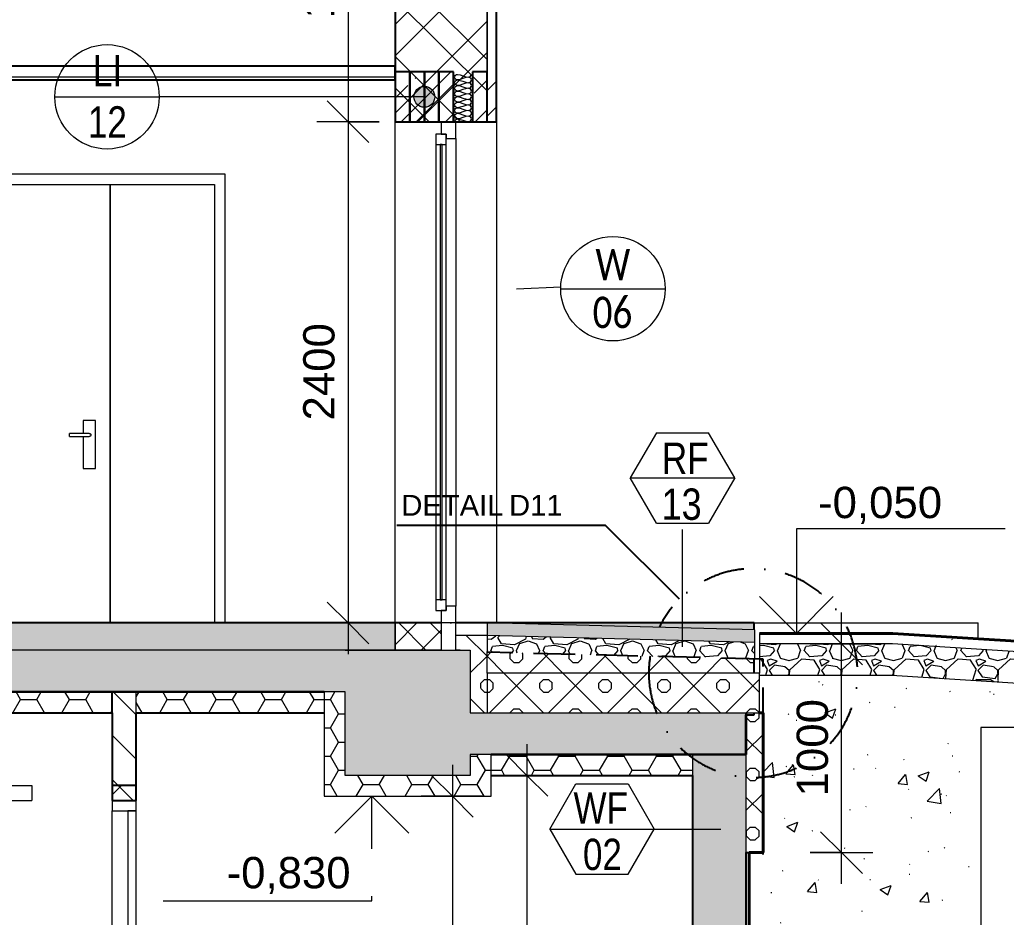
# Model space of a CAD drawing. Header units: millimetres. Extents: x -7743 to 191930, y -8645 to 72638.
# Drawn here: x 20262 to 24987, y -1409 to 2888 of the extents above; entities that cross this region are included whole.
import ezdxf

# ---------------------------------------------------------------- set-up
doc = ezdxf.new("R2010")
doc.units = ezdxf.units.MM
for name, pattern in [('HA_Dash_3mm-S1mm', [300, 200, -100]), ('HA_DashDot_4mm-S1mm', [400, 200, -100, 0, -100]), ('HA_Dot-S4mm', [400, 0, -400])]:
    doc.linetypes.add(name, pattern=pattern)
for name, color, linetype, lineweight in [('A-____-____-DIMS', 9, 'Continuous', 5), ('A-____-____-DIMS-100', 9, 'Continuous', 5), ('A-CLNG-____-MCUT', 9, 'Continuous', 25), ('A-CLNG-____-PATT', 9, 'Continuous', 25), ('A-DETL-____-HDLN', 9, 'HA_Dash_3mm-S1mm', 25), ('A-DETL-____-OTLN', 9, 'Continuous', 25), ('A-DETL-____-THIN', 9, 'Continuous', 9), ('A-DETL-____-WIDE', 9, 'Continuous', 40), ('A-DETL-GENF-OTLN', 9, 'Continuous', 9), ('A-DOOR-____-MCUT', 9, 'Continuous', 9), ('A-DOOR-____-OTLN', 9, 'Continuous', 9), ('A-DOOR-FRAM-MCUT', 9, 'Continuous', 9), ('A-DOOR-FRAM-OTLN', 9, 'Continuous', 9), ('A-FLOR-____-IDEN', 9, 'Continuous', 9), ('A-FLOR-____-MCUT', 9, 'Continuous', 25), ('A-FLOR-____-OTLN', 9, 'Continuous', 9), ('A-FLOR-____-OVHD', 9, 'HA_DashDot_4mm-S1mm', 25), ('A-FLOR-____-PATT', 9, 'Continuous', 25), ('A-FLOR-LEVL-OTLN', 9, 'Continuous', 9), ('A-GENM-____-IDEN', 9, 'Continuous', 9), ('A-GENM-____-MCUT', 9, 'Continuous', 9), ('A-GENM-____-OTLN', 9, 'Continuous', 9), ('A-GLAZ-____-IDEN', 9, 'Continuous', 9), ('A-GLAZ-____-MCUT', 9, 'Continuous', 5), ('A-GLAZ-____-OTLN', 9, 'Continuous', 5), ('A-WALL-____-MCUT', 9, 'Continuous', 25), ('A-WALL-____-OTLN', 9, 'Continuous', 9), ('A-WALL-____-PATT', 9, 'Continuous', 25), ('G-____-____-DIMS', 9, 'Continuous', 5), ('G-____-____-TEXT', 9, 'Continuous', 5), ('I-WALL-____-MCUT', 9, 'Continuous', 25), ('I-WALL-____-OTLN', 9, 'Continuous', 9), ('S-BEAM-____-OTLN', 9, 'Continuous', 9)]:
    doc.layers.add(name, color=color, linetype=linetype, lineweight=lineweight)
doc.styles.add('Arial', font='arial.ttf', dxfattribs={"height": 150})
doc.styles.add('Arial Narrow', font='ARIALN.TTF', dxfattribs={"height": 150})
doc.styles.add('Arial_2', font='arial.ttf', dxfattribs={"height": 100})
doc.styles.add('Arial_3', font='arial.ttf', dxfattribs={"width": 0.8, "height": 150})
doc.styles.add('Calibri', font='calibri.ttf', dxfattribs={"width": 0.8, "height": 150})
doc.dimstyles.new('Inner_Dimensions', dxfattribs={"dimscale": 304.8, "dimtxt": 153.03891, "dimasz": 0.656168, "dimexe": 0.492126, "dimexo": 0.0625, "dimgap": 0.065617, "dimtad": 1, "dimdec": 0, "dimzin": 0, "dimdsep": 46, "dimtxsty": 'Arial', "dimblk1": 'OBLIQUE', "dimblk2": 'OBLIQUE', "dimsah": 1, "dimcen": 0.09, "dimdle": 0.492126, "dimazin": 0, "dimtfac": 1, "dimtdec": 4, "dimtix": 1, "dimtmove": 0, "dimatfit": 3, "dimfxl": 0.492126, "dimfxlon": 1, "dimtvp": 1, "dimtolj": 1, "dimtzin": 0, "dimlwd": 9, "dimlwe": 9, "dimarcsym": 2})
pattern_1 = [(45, (765.94, 1865.4), (-141.4214, 141.4214), []), (0, (991.29, 1931.64), (141.421, 141.421), [25, -257.843]), (45, (1016.29, 1931.64), (-141.4214, 141.4214), [25, -175]), (90, (1033.96, 1949.32), (-141.421, 141.421), [25, -257.843]), (135, (1033.96, 1974.32), (-141.4214, -141.4214), [25, -175]), (0, (991.29, 1992), (141.421, 141.421), [25, -257.843]), (45, (973.6, 1974.32), (-141.4214, 141.4214), [25, -175]), (90, (973.61, 1949.32), (-141.421, 141.421), [25, -257.843]), (135, (991.29, 1931.64), (-141.4214, -141.4214), [25, -175]), (135, (958.79, 1865.4), (-141.4214, -141.4214), [])]
pattern_2 = [(45, (695.23, 1865.4), (-176.7767, 176.7767), []), (45, (765.94, 1865.4), (-176.7767, 176.7767), []), (45, (907.37, 1865.4), (-106.066, 247.4874), [100, -50, 3.353, -46.647])]
pattern_3 = [(0, (695.234, 1865.4), (117.188, 67.658), [78.125, -156.25]), (120, (695.234, 1865.4), (-117.18755, 67.65879), [78.125, -156.25]), (60, (695.234, 1865.4), (0.00045, 135.31679), [0, -156.25, 78.125, 0])]

# ---------------------------------------------------------------- blocks, each defined once
blk = doc.blocks.new('HA_WD_SinglePanel - 875x2400-2168138-ŘEZ A-A OBJEKT A')
at = {"layer": 'A-GLAZ-____-MCUT', "color": 50}
for p, q in [((22280, 2400), (22280, 2340)), ((22350, 2400), (22280, 2400)), ((22350, 2320), (22350, 2400)), ((22305, 2340), (22255, 2340)), ((22255, 2340), (22255, 2290)), ((22280, 2340), (22305, 2340)), ((22305, 2290), (22305, 2340)), ((22305, 2340), (22305, 2320)), ((22305, 2320), (22350, 2320)), ((22255, 2290), (22305, 2290)), ((22285, 2290), (22275, 2290)), ((22275, 2290), (22275, 110)), ((22285, 110), (22285, 2290)), ((22305, 110), (22255, 110)), ((22255, 110), (22255, 60)), ((22275, 110), (22285, 110)), ((22305, 60), (22305, 110)), ((22255, 60), (22305, 60)), ((22280, 60), (22280, 0)), ((22305, 60), (22280, 60)), ((22350, 80), (22305, 80)), ((22305, 80), (22305, 60)), ((22350, 0), (22350, 80))]:
    blk.add_line(p, q, dxfattribs=at)
at = {"layer": 'A-GLAZ-____-OTLN', "color": 50}
for p, q in [((22350, 2320), (22350, 80)), ((22255, 2290), (22255, 110)), ((22305, 110), (22305, 2290))]:
    blk.add_line(p, q, dxfattribs=at)
blk = doc.blocks.new('HA_DR_Double_Swing_Solid_FrameButt - In_OBJ_1500x2100_1000-2125295-ŘEZ A-A OBJEKT A')
at = {"layer": 'A-DOOR-____-OTLN', "color": 250}
for p, q in [((20695, 0), (20695, 2100)), ((20695, 2100), (20695, 0)), ((20625, 970), (20565, 970)), ((20565, 970), (20565, 907.2)), ((20625, 740), (20625, 970)), ((20595, 907.5), (20500, 907.5)), ((20500, 900), (20500, 907.5)), ((20500, 892.5), (20500, 900)), ((20500, 892.5), (20595, 892.5)), ((20565, 892.8), (20565, 740)), ((20565, 740), (20625, 740))]:
    blk.add_line(p, q, dxfattribs=at)
for points, knots in [([(20595, 907.5), (20595.2, 907.5), (20595.5, 907.5), (20596, 907.4), (20596.5, 907.4), (20596.9, 907.2), (20597.4, 907.1), (20597.9, 906.9), (20598.3, 906.7), (20598.8, 906.5), (20599.2, 906.2), (20599.7, 905.9), (20600.2, 905.4), (20600.6, 904.9), (20601.1, 904.4), (20601.5, 903.8), (20601.9, 902.9), (20602.4, 901.6), (20602.5, 900.7), (20602.5, 900)], [0.5, 0.5, 0.5, 0.5, 0.5208333, 0.5416667, 0.5625, 0.5833333, 0.6041667, 0.625, 0.6458333, 0.6666667, 0.6875, 0.7083333, 0.75, 0.7708333, 0.7916667, 0.8333333, 0.875, 0.9166667, 1, 1, 1, 1]), ([(20602.5, 900), (20602.5, 899.3), (20602.4, 898.4), (20601.9, 897.1), (20601.5, 896.2), (20601.1, 895.6), (20600.6, 895.1), (20600.2, 894.6), (20599.6, 894), (20598.9, 893.6), (20598.3, 893.3), (20597.9, 893.1), (20597.4, 892.9), (20596.9, 892.8), (20596.5, 892.6), (20596, 892.6), (20595.5, 892.5), (20595.2, 892.5), (20595, 892.5)], [0, 0, 0, 0, 0.0833333, 0.125, 0.1666667, 0.2083333, 0.2291667, 0.25, 0.2916667, 0.3333333, 0.3541667, 0.375, 0.3958333, 0.4166667, 0.4375, 0.4583333, 0.4791667, 0.5, 0.5, 0.5, 0.5])]:
    blk.add_open_spline(points, degree=3, knots=knots, dxfattribs=at)
at = {"layer": 'A-DOOR-FRAM-OTLN', "color": 250}
for p, q in [((19695, 2100), (19695, 0)), ((19695, 2100), (21195, 2100)), ((21195, 2100), (21195, 0))]:
    blk.add_line(p, q, dxfattribs=at)
blk = doc.blocks.new('TB_Porotherm KP7_1250mm - TB_Porotherm KP7_1250mm-V15-ŘEZ A-A OBJEKT A')
at = {"layer": 'A-GENM-____-OTLN', "lineweight": 5}
h = blk.add_hatch(dxfattribs=at)
h.set_pattern_fill('FP_8', color=256, style=0, pattern_type=2)
h.set_pattern_definition(pattern_2)
h.paths.add_polyline_path([(22130, 2400), (22130, 2638), (22060, 2638), (22060, 2400)])
at = {"layer": 'A-GENM-____-MCUT', "color": 10, "lineweight": 25}
for p, q in [((22130, 2638), (22060, 2638)), ((22060, 2638), (22060, 2400)), ((22130, 2400), (22130, 2638)), ((22060, 2400), (22130, 2400))]:
    blk.add_line(p, q, dxfattribs=at)
blk = doc.blocks.new('TB_Porotherm KP7_1250mm - TB_Porotherm KP7_1250mm-V16-ŘEZ A-A OBJEKT A')
at = {"layer": 'A-GENM-____-OTLN', "lineweight": 5}
h = blk.add_hatch(dxfattribs=at)
h.set_pattern_fill('FP_8', color=256, style=0, pattern_type=2)
h.set_pattern_definition(pattern_2)
h.paths.add_polyline_path([(22200, 2400), (22200, 2638), (22130, 2638), (22130, 2400)])
at = {"layer": 'A-GENM-____-MCUT', "color": 10, "lineweight": 25}
for p, q in [((22200, 2638), (22130, 2638)), ((22130, 2638), (22130, 2400)), ((22200, 2400), (22200, 2638)), ((22130, 2400), (22200, 2400))]:
    blk.add_line(p, q, dxfattribs=at)
blk = doc.blocks.new('TB_Porotherm KP7_1250mm - TB_Porotherm KP7_1250mm-V17-ŘEZ A-A OBJEKT A')
at = {"layer": 'A-GENM-____-OTLN', "lineweight": 5}
h = blk.add_hatch(dxfattribs=at)
h.set_pattern_fill('FP_8', color=256, style=0, pattern_type=2)
h.set_pattern_definition(pattern_2)
h.paths.add_polyline_path([(22270, 2400), (22270, 2638), (22200, 2638), (22200, 2400)])
at = {"layer": 'A-GENM-____-MCUT', "color": 10, "lineweight": 25}
for p, q in [((22270, 2638), (22200, 2638)), ((22200, 2638), (22200, 2400)), ((22270, 2400), (22270, 2638)), ((22200, 2400), (22270, 2400))]:
    blk.add_line(p, q, dxfattribs=at)
blk = doc.blocks.new('TB_Porotherm KP7_1250mm - TB_Porotherm KP7_1250mm-V18-ŘEZ A-A OBJEKT A')
at = {"layer": 'A-GENM-____-OTLN', "lineweight": 5}
h = blk.add_hatch(dxfattribs=at)
h.set_pattern_fill('FP_8', color=256, style=0, pattern_type=2)
h.set_pattern_definition(pattern_2)
h.paths.add_polyline_path([(22340, 2400), (22340, 2638), (22270, 2638), (22270, 2400)])
at = {"layer": 'A-GENM-____-MCUT', "color": 10, "lineweight": 25}
for p, q in [((22340, 2638), (22270, 2638)), ((22270, 2638), (22270, 2400)), ((22340, 2400), (22340, 2638)), ((22270, 2400), (22340, 2400))]:
    blk.add_line(p, q, dxfattribs=at)
blk = doc.blocks.new('TB_Porotherm KP7_1250mm - TB_Porotherm KP7_1250mm-V19-ŘEZ A-A OBJEKT A')
at = {"layer": 'A-GENM-____-OTLN', "lineweight": 5}
h = blk.add_hatch(dxfattribs=at)
h.set_pattern_fill('FP_8', color=256, style=0, pattern_type=2)
h.set_pattern_definition(pattern_2)
h.paths.add_polyline_path([(22500, 2400), (22500, 2638), (22430, 2638), (22430, 2400)])
at = {"layer": 'A-GENM-____-MCUT', "color": 10, "lineweight": 25}
for p, q in [((22500, 2638), (22430, 2638)), ((22430, 2638), (22430, 2400)), ((22500, 2400), (22500, 2638)), ((22430, 2400), (22500, 2400))]:
    blk.add_line(p, q, dxfattribs=at)
blk = doc.blocks.new('185-01_OBJEKT A_Central_rvt-1-ŘEZ A-A OBJEKT A')
at = {"layer": 'A-FLOR-____-PATT', "lineweight": 5}
h = blk.add_hatch(color=7, dxfattribs=at)
h.paths.add_polyline_path([(10852.5, -130), (22060, -130), (22060, 0), (3625, 0), (3625, -130), (9758.7, -130)])
h.paths.add_polyline_path([(1250, -130), (3510, -130), (3510, 0), (1250, 0), (1250, -49.9)])
h.paths.add_polyline_path([(1135, -130), (1135, 0), (100, 0), (100, -130), (1008, -130)])
blk.add_hatch(color=7, dxfattribs=at).paths.add_polyline_path([(23779.7, -32.9), (23779.7, 0), (22500.8, 0), (22884.8, -9.9)])
at = {"layer": 'A-FLOR-____-PATT', "lineweight": 9}
for points in [[(13040.2, -330), (21820, -330), (21820, -130), (-260, -130), (-260, -330), (11946.4, -330)], [(22420, -630), (23739.7, -630), (23739.7, -430), (22420, -430)]]:
    blk.add_hatch(color=254, dxfattribs=at).paths.add_polyline_path(points)
at = {"layer": 'A-FLOR-____-PATT', "lineweight": 5}
h = blk.add_hatch(dxfattribs=at)
h.set_pattern_fill('FP_2', color=50, style=0, pattern_type=2)
h.set_pattern_definition(pattern_1)
h.paths.add_polyline_path([(22884.8, -240), (23779.7, -240), (23779.7, -172.9), (22500, -140), (22500, -240)])
h = blk.add_hatch(dxfattribs=at)
h.set_pattern_fill('FP_2', color=50, style=0, pattern_type=2)
h.set_pattern_definition(pattern_1)
h.paths.add_polyline_path([(23779.7, -440), (23779.7, -430), (23739.7, -430), (23739.7, -440)])
at = {"layer": 'A-WALL-____-PATT', "lineweight": 5}
h = blk.add_hatch(dxfattribs=at)
h.set_pattern_fill('FP_6', color=50, style=0, pattern_type=2)
h.set_pattern_definition([(45, (695.23, 1865.4), (-251.447, 251.447), []), (45, (695.23, 2246.4), (-251.447, 251.447), [])])
h.paths.add_polyline_path([(22545, 2400), (22545, 3820), (22500, 3820), (22500, 2400)])
h.paths.add_polyline_path([(22545, 6600), (22545, 6800), (22500, 6800), (22500, 6600)])
h = blk.add_hatch(dxfattribs=at)
h.set_pattern_fill('FP_3', color=50, style=0, pattern_type=2)
h.set_pattern_definition([(45, (695.23, 1865.4), (-212.132, 212.132), []), (45, (845.23, 1865.4), (-212.132, 212.132), []), (315, (695.23, 1865.4), (212.132, 212.132), []), (315, (845.23, 1865.4), (212.132, 212.132), [])])
h.paths.add_polyline_path([(22280, -130), (22280, 0), (22060, 0), (22060, -130)])
h.paths.add_polyline_path([(22420, -60), (22500, -60), (22500, 0), (22350, 0), (22350, -60), (22401.3, -60)])
h.paths.add_polyline_path([(22500, 2400), (22500, 3850), (22060, 3850), (22060, 2400)])
at = {"layer": 'S-BEAM-____-OTLN', "lineweight": 5}
blk.add_hatch(color=256, dxfattribs=at).paths.add_polyline_path([(21820, -730), (22420, -730), (22420, -130), (21820, -130), (21820, -730)])
at = {"layer": 'A-CLNG-____-MCUT', "color": 10}
for p, q in [((22060, 2666.5), (8225, 2666.5)), ((22060, 2600), (22060, 2666.5)), ((8225, 2600), (22060, 2600))]:
    blk.add_line(p, q, dxfattribs=at)
at = {"layer": 'A-CLNG-____-MCUT', "color": 250, "lineweight": 9}
blk.add_line((22060, 2612.5), (8225, 2612.5), dxfattribs=at)
at = {"layer": 'A-FLOR-____-MCUT', "color": 10}
for p, q in [((22060, 0), (3625, 0)), ((23779.7, 0), (22500.8, 0)), ((23779.7, -32.9), (23779.7, 0)), ((23779.7, -240), (23779.7, -172.9)), ((-260, -330), (21720, -330)), ((23739.7, -630), (23739.7, -440)), ((23739.7, -440), (23779.7, -440)), ((23779.7, -440), (23779.7, -430)), ((22520, -630), (23739.7, -630))]:
    blk.add_line(p, q, dxfattribs=at)
at = {"layer": 'A-FLOR-____-MCUT', "color": 250, "lineweight": 9}
for p, q in [((22060, -130), (22060, 0)), ((21820, -130), (3625, -130)), ((23739.7, -440), (23739.7, -430)), ((23739.7, -430), (23739.7, -440))]:
    blk.add_line(p, q, dxfattribs=at)
at = {"layer": 'A-FLOR-____-OTLN', "color": 250}
for p, q in [((23779.7, 0), (24852.7, 0)), ((24852.7, -75.7), (24852.7, 0)), ((21820, -130), (22060, -130))]:
    blk.add_line(p, q, dxfattribs=at)
at = {"layer": 'A-WALL-____-MCUT', "color": 10}
for p, q in [((22060, 3850), (22060, 2400)), ((22545, 2400), (22545, 3820)), ((22060, 2400), (22500, 2400)), ((22500, 2400), (22545, 2400)), ((22280, 0), (22060, 0)), ((22500, 0), (22350, 0))]:
    blk.add_line(p, q, dxfattribs=at)
at = {"layer": 'A-WALL-____-MCUT', "color": 250, "lineweight": 9}
for p, q in [((22500, 2400), (22500, 3820)), ((22500, 3820), (22500, 2400)), ((22060, 0), (22060, -130))]:
    blk.add_line(p, q, dxfattribs=at)
at = {"layer": 'A-WALL-____-OTLN', "color": 250}
for p, q in [((22060, 0), (22060, 2400)), ((22545, 2400), (22545, 0)), ((22060, -130), (22280, -130))]:
    blk.add_line(p, q, dxfattribs=at)
at = {"layer": 'I-WALL-____-OTLN', "color": 250}
for p, q in [((19645, 2150), (21245, 2150)), ((21245, 2150), (21245, 0))]:
    blk.add_line(p, q, dxfattribs=at)
at = {"layer": 'S-BEAM-____-OTLN', "color": 250}
for p, q in [((22060, -130), (21820, -130)), ((22280, -130), (22060, -130))]:
    blk.add_line(p, q, dxfattribs=at)
at = {"layer": 'A-DOOR-____-OTLN', "color": 250, "lineweight": 9}
blk.add_blockref('HA_DR_Double_Swing_Solid_FrameButt - In_OBJ_1500x2100_1000-2125295-ŘEZ A-A OBJEKT A', (0, 0), dxfattribs=at)
at = {"layer": 'A-GENM-____-OTLN', "color": 250, "lineweight": 9}
for name in ['TB_Porotherm KP7_1250mm - TB_Porotherm KP7_1250mm-V15-ŘEZ A-A OBJEKT A', 'TB_Porotherm KP7_1250mm - TB_Porotherm KP7_1250mm-V16-ŘEZ A-A OBJEKT A', 'TB_Porotherm KP7_1250mm - TB_Porotherm KP7_1250mm-V17-ŘEZ A-A OBJEKT A', 'TB_Porotherm KP7_1250mm - TB_Porotherm KP7_1250mm-V18-ŘEZ A-A OBJEKT A', 'TB_Porotherm KP7_1250mm - TB_Porotherm KP7_1250mm-V19-ŘEZ A-A OBJEKT A']:
    blk.add_blockref(name, (0, 0), dxfattribs=at)
at = {"layer": 'A-GLAZ-____-OTLN', "color": 250, "lineweight": 9}
blk.add_blockref('HA_WD_SinglePanel - 875x2400-2168138-ŘEZ A-A OBJEKT A', (0, 0), dxfattribs=at)
blk = doc.blocks.new('HA_DR_Single_Swing_Solid - In_900x2100_SKLEP-2273781-ŘEZ A-A OBJEKT A')
at = {"layer": 'A-DOOR-____-MCUT'}
for p, q in [((20820, -900), (20780, -900)), ((20780, -900), (20780, -3000)), ((20820, -3000), (20820, -900)), ((20780, -3000), (20820, -3000))]:
    blk.add_line(p, q, dxfattribs=at)
at = {"layer": 'A-DOOR-FRAM-MCUT'}
for p, q in [((20820, -850), (20705, -850)), ((20705, -850), (20705, -900)), ((20820, -900), (20820, -850)), ((20705, -900), (20820, -900))]:
    blk.add_line(p, q, dxfattribs=at)
at = {"layer": 'A-DOOR-FRAM-OTLN'}
blk.add_line((20705, -3000), (20705, -900), dxfattribs=at)
blk = doc.blocks.new('TB_Porotherm KP11_5_1250mm - TB_Porotherm KP11_5_1250mm-2113159-ŘEZ A-A OBJEKT A')
at = {"layer": 'A-GENM-____-OTLN'}
for p, q in [((19070, -850), (19070, -779)), ((19070, -779), (20320, -779)), ((20320, -779), (20320, -850)), ((19070, -850), (20320, -850))]:
    blk.add_line(p, q, dxfattribs=at)
blk = doc.blocks.new('TB_Porotherm KP11_5_1250mm - TB_Porotherm KP11_5_1250mm-V23-ŘEZ A-A OBJEKT A')
at = {"layer": 'A-GENM-____-OTLN', "lineweight": 5}
h = blk.add_hatch(dxfattribs=at)
h.set_pattern_fill('FP_8', color=256, style=0, pattern_type=2)
h.set_pattern_definition(pattern_2)
h.paths.add_polyline_path([(20820, -850), (20820, -779), (20705, -779), (20705, -850)])
at = {"layer": 'A-GENM-____-MCUT', "lineweight": 25}
for p, q in [((20820, -779), (20705, -779)), ((20705, -779), (20705, -850)), ((20820, -850), (20820, -779)), ((20705, -850), (20820, -850))]:
    blk.add_line(p, q, dxfattribs=at)
blk = doc.blocks.new('DIMBLOCK26-ŘEZ A-A OBJEKT A')
at = {"layer": 'A-____-____-DIMS-100', "lineweight": 9}
for p, q in [((21834.2, 4000), (21834.2, 2400)), ((21834.2, 3850), (21734.2, 3950)), ((21984.2, 3850), (21684.2, 3850)), ((21834.2, 3850), (21934.2, 3750)), ((21834.2, 3850), (21984.2, 3850)), ((21834.2, 2400), (21734.2, 2500)), ((21984.2, 2400), (21684.2, 2400)), ((21834.2, 2400), (21934.2, 2300)), ((21834.2, 2400), (21984.2, 2400))]:
    blk.add_line(p, q, dxfattribs=at)
at = {"layer": 'A-____-____-DIMS-100', "color": 0, "lineweight": 9, "insert": (21619.5, 2894.3), "char_height": 150, "width": 553.765, "attachment_point": 1, "rotation": 90, "line_spacing_factor": 0.941778, "style": 'Arial'}
blk.add_mtext('1450', dxfattribs=at)
blk = doc.blocks.new('_Oblique')
at = {"color": 0, "linetype": 'ByBlock', "lineweight": -2}
blk.add_line((-0.5, -0.5), (0.5, 0.5), dxfattribs=at)
blk = doc.blocks.new('DIMBLOCK27-ŘEZ A-A OBJEKT A')
at = {"layer": 'A-____-____-DIMS-100', "lineweight": 9}
for p, q in [((21834.2, 2400), (21734.2, 2500)), ((21984.2, 2400), (21684.2, 2400)), ((21834.2, 2400), (21834.2, -150)), ((21834.2, 2400), (21934.2, 2300)), ((21834.2, 2400), (21984.2, 2400)), ((21834.2, 0), (21734.2, 100)), ((21834.2, 0), (21934.2, -100)), ((21984.2, 0), (21684.2, 0)), ((21834.2, 0), (21984.2, 0))]:
    blk.add_line(p, q, dxfattribs=at)
at = {"layer": 'A-____-____-DIMS-100', "color": 0, "lineweight": 9, "insert": (21619.5, 969.3), "char_height": 150, "width": 553.765, "attachment_point": 1, "rotation": 90, "line_spacing_factor": 0.941778, "style": 'Arial'}
blk.add_mtext('2400', dxfattribs=at)
blk = doc.blocks.new('Spot Elevations - Default-792506-ŘEZ A-A OBJEKT A')
at = {"layer": 'G-____-____-DIMS', "lineweight": 9}
for p, q in [((1364, 1900), (364, 1900)), ((364, 1900), (364, 1400)), ((187.2, 1576.8), (364, 1400)), ((364, 1400), (540.8, 1576.8))]:
    blk.add_line(p, q, dxfattribs=at)
blk = doc.blocks.new('HA_TAG_WD - Type Mark-1502833-ŘEZ A-A OBJEKT A')
at = {"layer": 'A-GLAZ-____-IDEN'}
blk.add_line((24069.3, 9461.9), (24569.3, 9461.9), dxfattribs=at)
blk.add_circle((24319.3, 9461.9), 250, dxfattribs=at)
blk = doc.blocks.new('DIMBLOCK59-ŘEZ A-A OBJEKT A')
at = {"layer": 'A-____-____-DIMS-100', "lineweight": 9}
for p, q in [((22691, -580), (22691, -3150)), ((22691, -730), (22591, -630)), ((22841, -730), (22541, -730)), ((22691, -730), (22791, -830)), ((22691, -730), (22841, -730)), ((22691, -3000), (22591, -2900)), ((22841, -3000), (22541, -3000)), ((22691, -3000), (22791, -3100)), ((22691, -3000), (22841, -3000))]:
    blk.add_line(p, q, dxfattribs=at)
at = {"layer": 'A-____-____-DIMS-100', "color": 0, "lineweight": 9, "insert": (22476.3, -2095.7), "char_height": 150, "width": 553.765, "attachment_point": 1, "rotation": 90, "line_spacing_factor": 0.941778, "style": 'Arial'}
blk.add_mtext('2270', dxfattribs=at)
blk = doc.blocks.new('DIMBLOCK60-ŘEZ A-A OBJEKT A')
at = {"layer": 'A-____-____-DIMS-100', "lineweight": 9}
for p, q in [((22334.2, -680), (22334.2, -3150)), ((22334.2, -830), (22234.2, -730)), ((22484.2, -830), (22184.2, -830)), ((22334.2, -830), (22434.2, -930)), ((22334.2, -830), (22484.2, -830)), ((22334.2, -3000), (22234.2, -2900)), ((22484.2, -3000), (22184.2, -3000)), ((22334.2, -3000), (22434.2, -3100)), ((22334.2, -3000), (22484.2, -3000))]:
    blk.add_line(p, q, dxfattribs=at)
at = {"layer": 'A-____-____-DIMS-100', "color": 0, "lineweight": 9, "insert": (22119.5, -2145.7), "char_height": 150, "width": 553.765, "attachment_point": 1, "rotation": 90, "line_spacing_factor": 0.941778, "style": 'Arial'}
blk.add_mtext('2170', dxfattribs=at)
blk = doc.blocks.new('DIMBLOCK68-ŘEZ A-A OBJEKT A')
at = {"layer": 'A-____-____-DIMS-100', "lineweight": 9}
for p, q in [((24197.9, -1250), (24197.9, 50)), ((24197.9, -100), (24097.9, 0)), ((24047.9, -100), (24347.9, -100)), ((24197.9, -100), (24047.9, -100)), ((24197.9, -100), (24297.9, -200)), ((24197.9, -1100), (24097.9, -1000)), ((24047.9, -1100), (24347.9, -1100)), ((24197.9, -1100), (24047.9, -1100)), ((24197.9, -1100), (24297.9, -1200))]:
    blk.add_line(p, q, dxfattribs=at)
at = {"layer": 'A-____-____-DIMS-100', "color": 0, "lineweight": 9, "insert": (23983.2, -830.7), "char_height": 150, "width": 553.765, "attachment_point": 1, "rotation": 90, "line_spacing_factor": 0.941778, "style": 'Arial'}
blk.add_mtext('1000', dxfattribs=at)
blk = doc.blocks.new('HA_TAG_GM_Products - Generic-588599-ŘEZ A-A OBJEKT A')
at = {"layer": 'A-GENM-____-IDEN'}
blk.add_line((20920.4, 6719), (21420.4, 6719), dxfattribs=at)
blk.add_circle((21170.4, 6719), 250, dxfattribs=at)
blk = doc.blocks.new('N_Floor Tag - Standard-1821837-ŘEZ A-A OBJEKT A')
at = {"layer": 'A-FLOR-____-IDEN'}
for p, q in [((-4607, 1789.3), (-4732, 1572.8)), ((-4607, 1789.3), (-4357, 1789.3)), ((-4232, 1572.8), (-4357, 1789.3)), ((-4607, 1356.3), (-4732, 1572.8)), ((-4732, 1572.8), (-4232, 1572.8)), ((-4232, 1572.8), (-4357, 1356.3)), ((-4607, 1356.3), (-4357, 1356.3))]:
    blk.add_line(p, q, dxfattribs=at)
at = {"layer": 'A-FLOR-____-IDEN', "lineweight": 5, "insert": (-4580.5, 1741.8), "char_height": 150, "width": 275.781, "attachment_point": 1, "style": 'Arial_3'}
blk.add_mtext('RF', dxfattribs=at)
blk = doc.blocks.new('Spot Elevations - Flipped-794089-ŘEZ A-A OBJEKT A')
at = {"layer": 'G-____-____-DIMS', "lineweight": 9}
for p, q in [((-3048.7, 93.2), (-2871.9, 270)), ((-2871.9, 270), (-2695.2, 93.2)), ((-2871.9, -230), (-2871.9, 270)), ((-1871.9, -230), (-2871.9, -230))]:
    blk.add_line(p, q, dxfattribs=at)

msp = doc.modelspace()

# ---------------------------------------------------------------- hatches: boundary and pattern name
at = {"layer": 'A-CLNG-____-PATT', "lineweight": 5}
h = msp.add_hatch(dxfattribs=at)
h.set_pattern_fill('FP_5', color=256, style=0, pattern_type=2)
h.set_pattern_definition(pattern_3)
h.paths.add_polyline_path([(20697.1, -430), (20705, -430), (20705, -330), (19045, -330), (19045, -430), (19603.3, -430)])
h = msp.add_hatch(dxfattribs=at)
h.set_pattern_fill('FP_5', color=256, style=0, pattern_type=2)
h.set_pattern_definition(pattern_3)
h.paths.add_polyline_path([(21720, -430), (21720, -330), (20820, -330), (20820, -430)])
h = msp.add_hatch(dxfattribs=at)
h.set_pattern_fill('FP_5', color=256, style=0, pattern_type=2)
h.set_pattern_definition(pattern_3)
h.paths.add_polyline_path([(23484.1, -730), (23484.1, -630), (22520, -630), (22520, -730), (22884.8, -730)])
at = {"layer": 'A-DETL-GENF-OTLN'}
msp.add_hatch(color=254, dxfattribs=at).paths.add_polyline_path([(23782.6, -93), (23782.6, -33), (22500, 0), (22500, -60), (23431.7, -84)])
at = {"layer": 'A-DETL-GENF-OTLN', "lineweight": 5}
h = msp.add_hatch(dxfattribs=at)
h.set_pattern_fill('FP_2', color=50, style=0, pattern_type=2)
h.set_pattern_definition(pattern_1)
h.paths.add_polyline_path([(22420, -430), (22500, -430), (22500, -60), (22350, -60), (22350, -130), (22420, -130), (22420, -362.5)])
h = msp.add_hatch(dxfattribs=at)
h.set_pattern_fill('FP_17', color=50, style=0, pattern_type=2)
h.set_pattern_definition([(228.013, (875.234, 2115.4), (-1999.991723, -2250.006964), [33.634, -3329.772]), (184.97, (852.734, 2090.4), (2999.9987265, 250.013264), [57.717, -5713.981]), (132.51, (795.234, 2085.4), (2499.978512, -2750.018915), [40.697, -4029.008]), (267.274, (697.734, 2022.9), (249.972575, 5000.0013946), [52.56, -5203.39]), (292.834, (695.234, 1970.4), (-1250.01776, 2999.992194), [51.539, -5102.343]), (357.274, (715.234, 1922.9), (-5000.0013946, 249.972575), [52.559, -5203.389]), (37.694, (767.734, 1920.4), (-3250.010563, -2499.9862566), [69.507, -6881.212]), (72.255, (822.734, 1962.9), (1750.0316505, 5499.9895804), [65.622, -6496.58]), (121.43, (842.734, 2025.4), (-2000.0245344, 3249.984927), [52.738, -5221.018]), (175.236, (815.234, 2070.4), (2749.998263, -250.016812), [60.208, -2950.191]), (222.397, (755.234, 2075.4), (-3000.0208517, -2749.976908), [77.862, -7708.344]), (138.814, (945.234, 2020.4), (-1749.99793, 1500.002218), [26.575, -2630.961]), (171.469, (925.234, 2037.9), (3249.9975415, -500.013532), [50.559, -5005.378]), (225, (875.23, 2045.4), (3e-14, -250.0004), [35.355, -318.198]), (203.199, (857.734, 2075.4), (1249.996245, 500.009518), [19.039, -1884.904]), (291.801, (840.234, 2067.9), (-249.99442, 750.00167), [26.926, -1319.365]), (30.964, (850.234, 2042.9), (749.99806, 500.00371), [43.732, -1414.006]), (161.565, (887.734, 2065.4), (500.00015, -250.00063), [31.623, -758.947]), (16.39, (695.234, 2067.9), (2499.993595, 750.019613), [44.3, -4385.711]), (70.346, (737.734, 2080.4), (-1000.008731, -2749.997195), [37.165, -3679.352]), (293.199, (887.734, 2115.4), (-500.009518, 1249.996245), [38.079, -1865.864]), (343.61, (902.734, 2080.4), (-2499.994555, 750.019895), [44.3, -4385.711]), (339.444, (695.234, 1912.9), (-1250.000315, 499.998677), [42.72, -2093.281]), (294.775, (735.234, 1897.9), (-1249.993021, 2750.003142), [35.794, -3543.661]), (66.801, (890.234, 1865.4), (500.009518, 1249.996245), [38.079, -1865.865]), (17.354, (905.234, 1900.4), (-3250.000579, -999.998387), [41.908, -4148.856]), (69.444, (767.734, 1865.4), (-499.998677, -1250.000315), [21.36, -2114.641]), (101.31, (875.234, 1865.4), (-250.0012, 1000), [12.748, -1262.007]), (165.964, (872.734, 1877.9), (750.00125, -249.99696), [51.539, -979.237]), (186.009, (822.734, 1890.4), (2500.000134, 250.000353), [47.763, -4728.481]), (303.69, (850.234, 2020.4), (-249.99974, 499.99984), [36.056, -865.332]), (353.157, (870.234, 1990.4), (4249.9978776, -500.0165568), [62.949, -6231.891]), (60.945, (932.734, 1982.9), (-1000.011884, -1749.993018), [25.739, -2548.168]), (90, (945.23, 2005.4), (-250, 250), [15, -235]), (120.256, (817.734, 1897.9), (999.986072, -1750.007847), [34.731, -3438.38]), (48.013, (800.234, 1927.9), (1999.991723, 2250.006964), [67.268, -3296.138]), (0, (845.23, 1977.9), (250, 250), [65, -185]), (325.305, (910.234, 1977.9), (-2500.004958, 1749.993015), [39.528, -3913.318]), (254.055, (942.734, 1955.4), (-249.993163, -1000.00147), [36.4, -1783.627]), (207.646, (932.734, 1920.4), (-4749.9989623, -2500.0013694), [59.266, -5867.369]), (175.426, (880.234, 1892.9), (-3249.9996833, 250.004622), [62.7, -6207.269])])
h.paths.add_polyline_path([(23782.6, -173), (23782.6, -93), (22500, -60), (22500, -140), (23431.7, -164)])
h = msp.add_hatch(dxfattribs=at)
h.set_pattern_fill('FP_9', color=8, style=0, pattern_type=2)
h.set_pattern_definition([(50, (695.23, 1865.4), (537.945, -47.064), [56.25, -618.75]), (355, (695.23, 1865.4), (-104.064, 564.144), [45, -495]), (100.451, (740.06, 1861.5), (433.886, 517.077), [47.805, -525.857]), (46.184, (695.23, 2015.4), (800.43, -124.142), [84.375, -928.125]), (96.636, (761.9, 2005.06), (700.992, 730.593), [71.708, -788.785]), (351.184, (695.2, 2015.4), (701, 730.586), [67.5, -742.5]), (21, (770.23, 1977.9), (447.68, -301.964), [56.25, -618.75]), (326, (770.23, 1977.9), (182.487, 543.863), [45, -495]), (71.451, (807.54, 1952.74), (630.169, 241.893), [47.805, -525.857]), (37.5, (695.23, 1865.4), (9.1199, 249.6704), [3.353, -485.647, 3.353, -499.147, -496.875]), (37.5, (695.23, 1865.4), (9.1199, 249.6704), [-991.5, 3.353, -493.522]), (7.5, (695.23, 1865.4), (197.3022, 295.8088), [3.353, -283.147, 3.353, -474.397, -189.375]), (7.5, (695.23, 1865.4), (197.3022, 295.8088), [-764.25, 3.353, -186.022]), (327.5, (527.98, 1865.4), (400.3668, -16.9162), [3.353, -184.147, 3.353, -581.647, -776.25]), (327.5, (527.98, 1865.4), (400.3668, -16.9162), [-772.5, 3.353, -772.897]), (317.5, (453, 1865.4), (437.3896, 75.0787), [3.353, -240.397, 3.353, -385.147, -551.25]), (317.5, (453, 1865.4), (437.3896, 75.0787), [-632.25, 3.353, -547.897])])
h.paths.add_polyline_path([(24865, -3500), (24865, -500), (25165, -500), (25354.8, -310.2), (25165, -295.7), (24438.2, -250), (23805, -250), (23805, -430), (23822.6, -430), (23822.6, -1100), (23755, -1100), (23755, -3500), (24700, -3500)])
h.paths.add_polyline_path([(25494.3, -170.7), (25540.8, -124.2), (25165, -95.3), (24438.2, -50), (23805, -50), (23805, -100), (24442.9, -100), (25210.1, -148.3)])
h = msp.add_hatch(dxfattribs=at)
h.set_pattern_fill('FP_14', color=50, style=0, pattern_type=2)
h.set_pattern_definition([(228.013, (875.234, 2115.4), (-1999.991723, -2250.006964), [33.634, -3329.772]), (184.97, (852.734, 2090.4), (2999.9987265, 250.013264), [57.717, -5713.981]), (132.51, (795.234, 2085.4), (2499.97845, -2750.020328), [40.697, -4029.008]), (267.274, (697.734, 2022.9), (249.972575, 5000.0013946), [52.559, -5203.389]), (292.834, (695.234, 1970.4), (-1250.018148, 2999.993116), [51.539, -5102.343]), (357.274, (715.234, 1922.9), (-5000.0013946, 249.972575), [52.559, -5203.389]), (37.694, (767.734, 1920.4), (-3250.010563, -2499.9862566), [69.507, -6881.212]), (72.255, (822.734, 1962.9), (1750.0316505, 5499.9895804), [65.622, -6496.58]), (121.43, (842.734, 2025.4), (-2000.0245344, 3249.984927), [52.738, -5221.018]), (175.236, (815.234, 2070.4), (2749.998263, -250.016812), [60.208, -2950.191]), (222.397, (755.234, 2075.4), (-3000.0208517, -2749.976908), [77.862, -7708.344]), (138.814, (945.234, 2020.4), (-1749.99793, 1500.002218), [26.575, -2630.961]), (171.469, (925.234, 2037.9), (3249.9975415, -500.0135323), [50.559, -5005.378]), (225, (875.23, 2045.4), (3e-14, -250.0004), [35.355, -318.198]), (203.199, (857.734, 2075.4), (1249.99664, 500.0086), [19.039, -1884.904]), (291.801, (840.234, 2067.9), (-249.99442, 750.001674), [26.926, -1319.365]), (30.964, (850.234, 2042.9), (749.9972, 500.003196), [43.732, -1414.006]), (161.565, (887.734, 2065.4), (499.9992, -250.00032), [31.623, -758.947]), (16.389, (695.234, 2067.9), (2500.007645, 749.976262), [44.3, -4385.711]), (70.346, (737.734, 2080.4), (-1000.008731, -2749.997195), [37.165, -3679.352]), (293.199, (887.734, 2115.4), (-500.0086, 1249.99664), [38.079, -1865.864]), (343.61, (902.734, 2080.4), (-2499.994555, 750.019895), [44.3, -4385.711]), (339.444, (695.234, 1912.9), (-1250.000315, 499.998677), [42.72, -2093.281]), (294.775, (735.234, 1897.9), (-1249.993021, 2750.003142), [35.794, -3543.661]), (66.801, (890.234, 1865.4), (500.009518, 1249.996245), [38.079, -1865.864]), (17.354, (905.234, 1900.4), (-3250.000579, -999.998387), [41.908, -4148.856]), (69.444, (767.734, 1865.4), (-499.998677, -1250.000315), [21.36, -2114.641]), (101.31, (875.234, 1865.4), (-250.0012, 1000), [12.748, -1262.007]), (165.964, (872.734, 1877.9), (750.00125, -249.99696), [51.539, -979.238]), (186.009, (822.734, 1890.4), (2500.000239, 249.999358), [47.763, -4728.481]), (303.69, (850.234, 2020.4), (-249.99974, 499.99984), [36.055, -865.332]), (353.157, (870.234, 1990.4), (4249.9978776, -500.0165568), [62.948, -6231.891]), (60.945, (932.734, 1982.9), (-1000.011884, -1749.993018), [25.739, -2548.169]), (90, (945.23, 2005.4), (-250, 250), [15, -235]), (120.256, (817.734, 1897.9), (999.986072, -1750.007847), [34.731, -3438.38]), (48.013, (800.234, 1927.9), (1999.991723, 2250.006964), [67.268, -3296.138]), (0, (845.23, 1977.9), (250, 250), [65, -185]), (325.305, (910.234, 1977.9), (-2500.004389, 1749.993837), [39.529, -3913.319]), (254.055, (942.734, 1955.4), (-249.993163, -1000.00147), [36.401, -1783.627]), (207.646, (932.734, 1920.4), (-4749.9989623, -2500.0013694), [59.266, -5867.368]), (175.426, (880.234, 1892.9), (-3249.9996833, 250.004622), [62.7, -6207.269])])
h.paths.add_polyline_path([(27260.2, -460.7), (27260.2, -310.3), (25210.1, -148.3), (24442.9, -100), (23805, -100), (23805, -250), (24438.2, -250), (25199.5, -297.9), (26905.9, -432.7)])
h = msp.add_hatch(dxfattribs=at)
h.set_pattern_fill('FP_2', color=50, style=0, pattern_type=2)
h.set_pattern_definition(pattern_1)
h.paths.add_polyline_path([(23805, -430), (23805, -240), (22500, -240), (22500, -430), (23431.7, -430)])
h = msp.add_hatch(dxfattribs=at)
h.set_pattern_fill('FP_15', color=50, style=0, pattern_type=2)
h.set_pattern_definition([(0, (695.234, 1865.4), (117.187, 67.658), [78.125, -156.25]), (120, (695.234, 1865.4), (-117.18755, 67.65879), [78.125, -156.25]), (60, (695.234, 1865.4), (0.00045, 135.31679), [0, -156.25, 78.125, 0])])
h.paths.add_polyline_path([(21720, -830), (22520, -830), (22520, -630), (22420, -630), (22420, -730), (21820, -730), (21820, -330), (21720, -330)])
at = {"layer": 'A-GENM-____-IDEN'}
h = msp.add_hatch(color=256, dxfattribs=at)
edge = h.paths.add_edge_path()
edge.add_arc((22200, 2519), 50, 0, 360)
at = {"layer": 'A-WALL-____-PATT', "lineweight": 5}
h = msp.add_hatch(dxfattribs=at)
h.set_pattern_fill('FP_1', color=256, style=0, pattern_type=2)
h.set_pattern_definition([(135, (695.23, 1865.4), (-106.066, -106.066), [])])
h.paths.add_polyline_path([(20820, -850), (20820, -330), (20705, -330), (20705, -850)])
h = msp.add_hatch(dxfattribs=at)
h.set_pattern_fill('FP_2', color=256, style=0, pattern_type=2)
h.set_pattern_definition(pattern_1)
h.paths.add_polyline_path([(23755, -1100), (23822.6, -1100), (23822.6, -430), (23742.1, -430), (23742.1, -1100)])
at = {"layer": 'A-WALL-____-PATT', "lineweight": 9}
msp.add_hatch(color=256, dxfattribs=at).paths.add_polyline_path([(23484.1, -3000), (23742.1, -3000), (23742.1, -630), (23484.1, -630), (23484.1, -2550.1)])

# ---------------------------------------------------------------- linework, layer by layer
at = {"layer": 'A-CLNG-____-MCUT'}
for p, q in [((20705, -330), (19045, -330)), ((20705, -430), (20705, -330)), ((21720, -330), (20820, -330)), ((19045, -430), (20705, -430)), ((20820, -430), (21720, -430)), ((23484.1, -630), (22520, -630)), ((22520, -730), (23484.1, -730))]:
    msp.add_line(p, q, dxfattribs=at)
at = {"layer": 'A-DETL-____-HDLN'}
for p, q in [((23822.6, -174), (22500, -140)), ((23822.6, -1109), (23822.6, -174))]:
    msp.add_line(p, q, dxfattribs=at)
at = {"layer": 'A-DETL-____-OTLN'}
for p, q in [((23067.9, 467.1), (22067.9, 467.1)), ((23421.5, 113.6), (23067.9, 467.1))]:
    msp.add_line(p, q, dxfattribs=at)
at = {"layer": 'A-DETL-____-OTLN', "lineweight": 9}
for points in [[(22358.3, 2600), (22352, 2600), (22338, 2613.3), (22352, 2626.7), (22358.3, 2626.7)], [(22358.3, 2573.3), (22352, 2573.3), (22338, 2586.7), (22352, 2600), (22358.3, 2600)], [(22358.3, 2626.7), (22376.7, 2626.7), (22393.3, 2613.3), (22411.7, 2613.3)], [(22411.7, 2613.3), (22393.3, 2613.3), (22376.7, 2600), (22358.3, 2600)], [(22358.3, 2600), (22376.7, 2600), (22393.3, 2586.7), (22411.7, 2586.7)], [(22411.7, 2613.3), (22418, 2613.3), (22425, 2620.4), (22425, 2626.7)], [(22411.7, 2586.7), (22418, 2586.7), (22432, 2600), (22418, 2613.3), (22411.7, 2613.3)], [(22358.3, 2546.7), (22352, 2546.7), (22338, 2560), (22352, 2573.3), (22358.3, 2573.3)], [(22411.7, 2586.7), (22393.3, 2586.7), (22376.7, 2573.3), (22358.3, 2573.3)], [(22358.3, 2573.3), (22376.7, 2573.3), (22393.3, 2560), (22411.7, 2560)], [(22411.7, 2560), (22393.3, 2560), (22376.7, 2546.7), (22358.3, 2546.7)], [(22411.7, 2560), (22418, 2560), (22432, 2573.3), (22418, 2586.7), (22411.7, 2586.7)], [(22411.7, 2533.3), (22418, 2533.3), (22432, 2546.7), (22418, 2560), (22411.7, 2560)], [(22358.3, 2520), (22352, 2520), (22338, 2533.3), (22352, 2546.7), (22358.3, 2546.7)], [(22358.3, 2493.3), (22352, 2493.3), (22338, 2506.7), (22352, 2520), (22358.3, 2520)], [(22358.3, 2546.7), (22376.7, 2546.7), (22393.3, 2533.3), (22411.7, 2533.3)], [(22411.7, 2533.3), (22393.3, 2533.3), (22376.7, 2520), (22358.3, 2520)], [(22358.3, 2520), (22376.7, 2520), (22393.3, 2506.7), (22411.7, 2506.7)], [(22411.7, 2506.7), (22393.3, 2506.7), (22376.7, 2493.3), (22358.3, 2493.3)], [(22411.7, 2506.7), (22418, 2506.7), (22432, 2520), (22418, 2533.3), (22411.7, 2533.3)], [(22411.7, 2480), (22418, 2480), (22432, 2493.3), (22418, 2506.7), (22411.7, 2506.7)], [(22358.3, 2466.7), (22352, 2466.7), (22338, 2480), (22352, 2493.3), (22358.3, 2493.3)], [(22358.3, 2440), (22352, 2440), (22338, 2453.3), (22352, 2466.7), (22358.3, 2466.7)], [(22358.3, 2493.3), (22376.7, 2493.3), (22393.3, 2480), (22411.7, 2480)], [(22411.7, 2480), (22393.3, 2480), (22376.7, 2466.7), (22358.3, 2466.7)], [(22358.3, 2466.7), (22376.7, 2466.7), (22393.3, 2453.3), (22411.7, 2453.3)], [(22411.7, 2453.3), (22418, 2453.3), (22432, 2466.7), (22418, 2480), (22411.7, 2480)], [(22358.3, 2413.3), (22352, 2413.3), (22338, 2426.7), (22352, 2440), (22358.3, 2440)], [(22345, 2400), (22345, 2406.3), (22352, 2413.3), (22358.3, 2413.3)], [(22411.7, 2453.3), (22393.3, 2453.3), (22376.7, 2440), (22358.3, 2440)], [(22358.3, 2440), (22376.7, 2440), (22393.3, 2426.7), (22411.7, 2426.7)], [(22411.7, 2426.7), (22393.3, 2426.7), (22376.7, 2413.3), (22358.3, 2413.3)], [(22358.3, 2413.3), (22376.7, 2413.3), (22393.3, 2400), (22411.7, 2400)], [(22411.7, 2426.7), (22418, 2426.7), (22432, 2440), (22418, 2453.3), (22411.7, 2453.3)], [(22411.7, 2400), (22418, 2400), (22432, 2413.3), (22418, 2426.7), (22411.7, 2426.7)]]:
    msp.add_open_spline(points, degree=3, dxfattribs=at)
at = {"layer": 'A-DETL-____-THIN'}
for p, q in [((23782.6, -33), (22500, 0)), ((22500, 0), (22500, -60)), ((22280, 0), (22280, -130)), ((22350, 0), (22280, 0)), ((22350, -130), (22350, 0)), ((23782.6, -93), (23782.6, -33)), ((22500, -60), (22350, -60)), ((23782.6, -93), (22500, -60)), ((22500, -60), (22500, -140)), ((23782.6, -173), (23782.6, -93)), ((23805, -50), (23805, -100)), ((22280, -130), (22350, -130)), ((22350, -130), (22420, -130)), ((22420, -130), (22420, -430)), ((22500, -240), (22500, -140)), ((24442.9, -100), (23805, -100)), ((23805, -100), (23805, -240)), ((25210.1, -148.3), (24442.9, -100)), ((23805, -240), (22500, -240)), ((22500, -240), (22500, -430)), ((23805, -430), (23805, -240)), ((23805, -250), (24438.2, -250)), ((24438.2, -250), (25199.5, -297.9)), ((21820, -330), (21720, -330)), ((21720, -330), (21720, -830)), ((21820, -730), (21820, -330)), ((22420, -430), (22500, -430)), ((22500, -430), (23805, -430)), ((25165, -500), (24865, -500)), ((24865, -500), (24865, -3500)), ((22520, -630), (22420, -630)), ((22420, -630), (22420, -730)), ((22520, -730), (22520, -630)), ((22420, -730), (21820, -730)), ((22520, -830), (22520, -730)), ((22800.6, -987.2), (22925.6, -770.7)), ((22925.6, -770.7), (23175.6, -770.7)), ((23175.6, -770.7), (23300.6, -987.2)), ((21720, -830), (22520, -830)), ((22800.6, -987.2), (23300.6, -987.2)), ((22800.6, -987.2), (22925.6, -1203.7)), ((23175.6, -1203.7), (23300.6, -987.2)), ((23300.6, -987.2), (23620.6, -987.2)), ((22925.6, -1203.7), (23175.6, -1203.7))]:
    msp.add_line(p, q, dxfattribs=at)
at = {"layer": 'A-DETL-____-WIDE'}
for p, q in [((24444.5, -50), (23805, -50)), ((25213.6, -98.4), (24444.5, -50)), ((23805, -430), (23822.6, -430)), ((23822.6, -430), (23822.6, -1100)), ((23822.6, -1100), (23755, -1100)), ((23755, -1100), (23755, -3500))]:
    msp.add_line(p, q, dxfattribs=at)
at = {"layer": 'A-FLOR-____-IDEN'}
msp.add_line((23436.4, -113.8), (23436.4, 447.1), dxfattribs=at)
at = {"layer": 'A-FLOR-____-OVHD'}
for start, end in [(180, 153.9334), (170.7914, 180)]:
    msp.add_arc((23775, -240), 500, start, end, dxfattribs=at)
at = {"layer": 'A-FLOR-LEVL-OTLN', "linetype": 'HA_Dot-S4mm'}
msp.add_line((-4080.2, 0), (29818.8, 0), dxfattribs=at)
at = {"layer": 'A-GENM-____-IDEN'}
msp.add_line((22200, 2519), (20930, 2519), dxfattribs=at)
msp.add_circle((22200, 2519), 50, dxfattribs=at)
at = {"layer": 'A-GLAZ-____-IDEN'}
msp.add_line((22641.7, 1600), (22853.1, 1608.7), dxfattribs=at)
at = {"layer": 'A-WALL-____-MCUT', "lineweight": 9}
for p, q in [((20820, -430), (20820, -330)), ((23484.1, -630), (23484.1, -730)), ((23742.1, -1100), (23742.1, -630))]:
    msp.add_line(p, q, dxfattribs=at)
at = {"layer": 'A-WALL-____-MCUT'}
for p, q in [((23742.1, -430), (23742.1, -630)), ((23742.1, -630), (23484.1, -630)), ((23484.1, -730), (23484.1, -3000)), ((23742.1, -3000), (23742.1, -1100)), ((23742.1, -1100), (23755, -1100))]:
    msp.add_line(p, q, dxfattribs=at)
at = {"layer": 'G-____-____-DIMS', "lineweight": 9}
msp.add_line((21912.7, -830), (21948.6, -830), dxfattribs=at)
at = {"layer": 'I-WALL-____-MCUT'}
for p, q in [((20820, -330), (20705, -330)), ((20705, -430), (20705, -850)), ((20820, -850), (20820, -430)), ((20705, -850), (20820, -850))]:
    msp.add_line(p, q, dxfattribs=at)

# ---------------------------------------------------------------- block references
at = {"lineweight": 5}
msp.add_blockref('185-01_OBJEKT A_Central_rvt-1-ŘEZ A-A OBJEKT A', (0, 0), dxfattribs=at)
at = {"layer": 'A-DOOR-____-OTLN'}
msp.add_blockref('HA_DR_Single_Swing_Solid - In_900x2100_SKLEP-2273781-ŘEZ A-A OBJEKT A', (0, 0), dxfattribs=at)
at = {"layer": 'A-FLOR-____-IDEN', "lineweight": 5}
msp.add_blockref('N_Floor Tag - Standard-1821837-ŘEZ A-A OBJEKT A', (27918.4, -878.5), dxfattribs=at)
at = {"layer": 'A-GENM-____-IDEN'}
msp.add_blockref('HA_TAG_GM_Products - Generic-588599-ŘEZ A-A OBJEKT A', (-490.4, -4200), dxfattribs=at)
at = {"layer": 'A-GENM-____-OTLN'}
msp.add_blockref('TB_Porotherm KP11_5_1250mm - TB_Porotherm KP11_5_1250mm-2113159-ŘEZ A-A OBJEKT A', (0, 0), dxfattribs=at)
at = {"layer": 'A-GENM-____-OTLN', "linetype": 'HA_Dash_3mm-S1mm'}
msp.add_blockref('TB_Porotherm KP11_5_1250mm - TB_Porotherm KP11_5_1250mm-V23-ŘEZ A-A OBJEKT A', (0, 0), dxfattribs=at)
at = {"layer": 'A-GLAZ-____-IDEN'}
msp.add_blockref('HA_TAG_WD - Type Mark-1502833-ŘEZ A-A OBJEKT A', (-1216.2, -7861.9), dxfattribs=at)
at = {"layer": 'G-____-____-DIMS', "lineweight": 9}
msp.add_blockref('Spot Elevations - Default-792506-ŘEZ A-A OBJEKT A', (23617.9, -1450), dxfattribs=at)
at = {"layer": 'G-____-____-DIMS', "lineweight": 9, "extrusion": (0, 0, -1)}
msp.add_blockref('Spot Elevations - Flipped-794089-ŘEZ A-A OBJEKT A', (-19076.7, -1100), dxfattribs=at)

# ---------------------------------------------------------------- texts
at = {"layer": 'A-FLOR-____-IDEN', "lineweight": 5, "insert": (23336.8, 643.6), "char_height": 150, "width": 240.506, "attachment_point": 1, "style": 'Arial Narrow'}
msp.add_mtext('13', dxfattribs=at)
at = {"layer": 'A-GENM-____-IDEN', "lineweight": 5, "char_height": 150, "attachment_point": 1, "style": 'Arial_3'}
for s, insert, width in [('LI', (20612.4, 2719.3), 173.164), ('12', (20588.4, 2473.8), 230.886)]:
    msp.add_mtext(s, dxfattribs=dict(at, insert=insert, width=width))
at = {"layer": 'A-GLAZ-____-IDEN', "lineweight": 5, "char_height": 150, "attachment_point": 1, "style": 'Calibri'}
for s, insert, width in [('W', (23019.5, 1790.5), 211.645), ('06', (23006.3, 1561.9), 243.713)]:
    msp.add_mtext(s, dxfattribs=dict(at, insert=insert, width=width))
at = {"layer": 'G-____-____-TEXT', "color": 7, "lineweight": 9, "attachment_point": 1}
for s, insert, char_height, width, style in [('DETAIL ', (22089.8, 613.1), 100, 625.316, 'Arial_2'), ('D11', (22605.8, 613.1), 100, 312.658, 'Arial_2'), ('WF', (22914.5, -811.3), 150, 333.502, 'Arial_3'), ('02', (22959.7, -1033.3), 150, 230.886, 'Arial_3')]:
    msp.add_mtext(s, dxfattribs=dict(at, insert=insert, char_height=char_height, width=width, style=style))

# ---------------------------------------------------------------- dimensions: what is measured, and where the dimension line sits
at = {"layer": 'A-____-____-DIMS', "lineweight": 9}
for base, p1, p2, override, picture, middle in [((21834.2, 2400), (21984.2, 3850), (21984.2, 2400), {"dimpost": '<>', "dimfxl": 1450}, 'DIMBLOCK26-ŘEZ A-A OBJEKT A', (21737.6, 3125)), ((21834.2, 0), (21984.2, 2400), (21984.2, 0), {"dimpost": '<>', "dimfxl": 2400}, 'DIMBLOCK27-ŘEZ A-A OBJEKT A', (21737.6, 1200)), ((24197.9, -100), (24047.9, -1100), (24047.9, -100), {"dimpost": '<>', "dimfxl": 1000}, 'DIMBLOCK68-ŘEZ A-A OBJEKT A', (24101.3, -600)), ((22691, -3000), (22841, -730), (22841, -3000), {"dimpost": '<>', "dimfxl": 2270}, 'DIMBLOCK59-ŘEZ A-A OBJEKT A', (22594.4, -1865)), ((22334.2, -3000), (22484.2, -830), (22484.2, -3000), {"dimpost": '<>', "dimfxl": 2170}, 'DIMBLOCK60-ŘEZ A-A OBJEKT A', (22237.6, -1915))]:
    dim = msp.add_linear_dim(base=base, p1=p1, p2=p2, angle=90, dimstyle='Inner_Dimensions', override=override, dxfattribs=at)
    dim.commit()
    dim.dimension.update_dxf_attribs({"geometry": picture, "text_midpoint": middle})

# ---------------------------------------------------------------- next in the draw order: texts
at = {"layer": 'G-____-____-DIMS', "lineweight": 9, "char_height": 150, "width": 710.695, "attachment_point": 1, "line_spacing_factor": 0.941778, "style": 'Arial', "bg_fill": 3, "box_fill_scale": 1.25, "bg_fill_color": 256, "bg_fill_true_color": 13158600, "bg_fill_transparency": 0}
for s, insert in [('-0,050', (24085.7, 651.8)), ('-0,830', (21252.5, -1120.7))]:
    msp.add_mtext(s, dxfattribs=dict(at, insert=insert))

doc.saveas('drawing.dxf')
